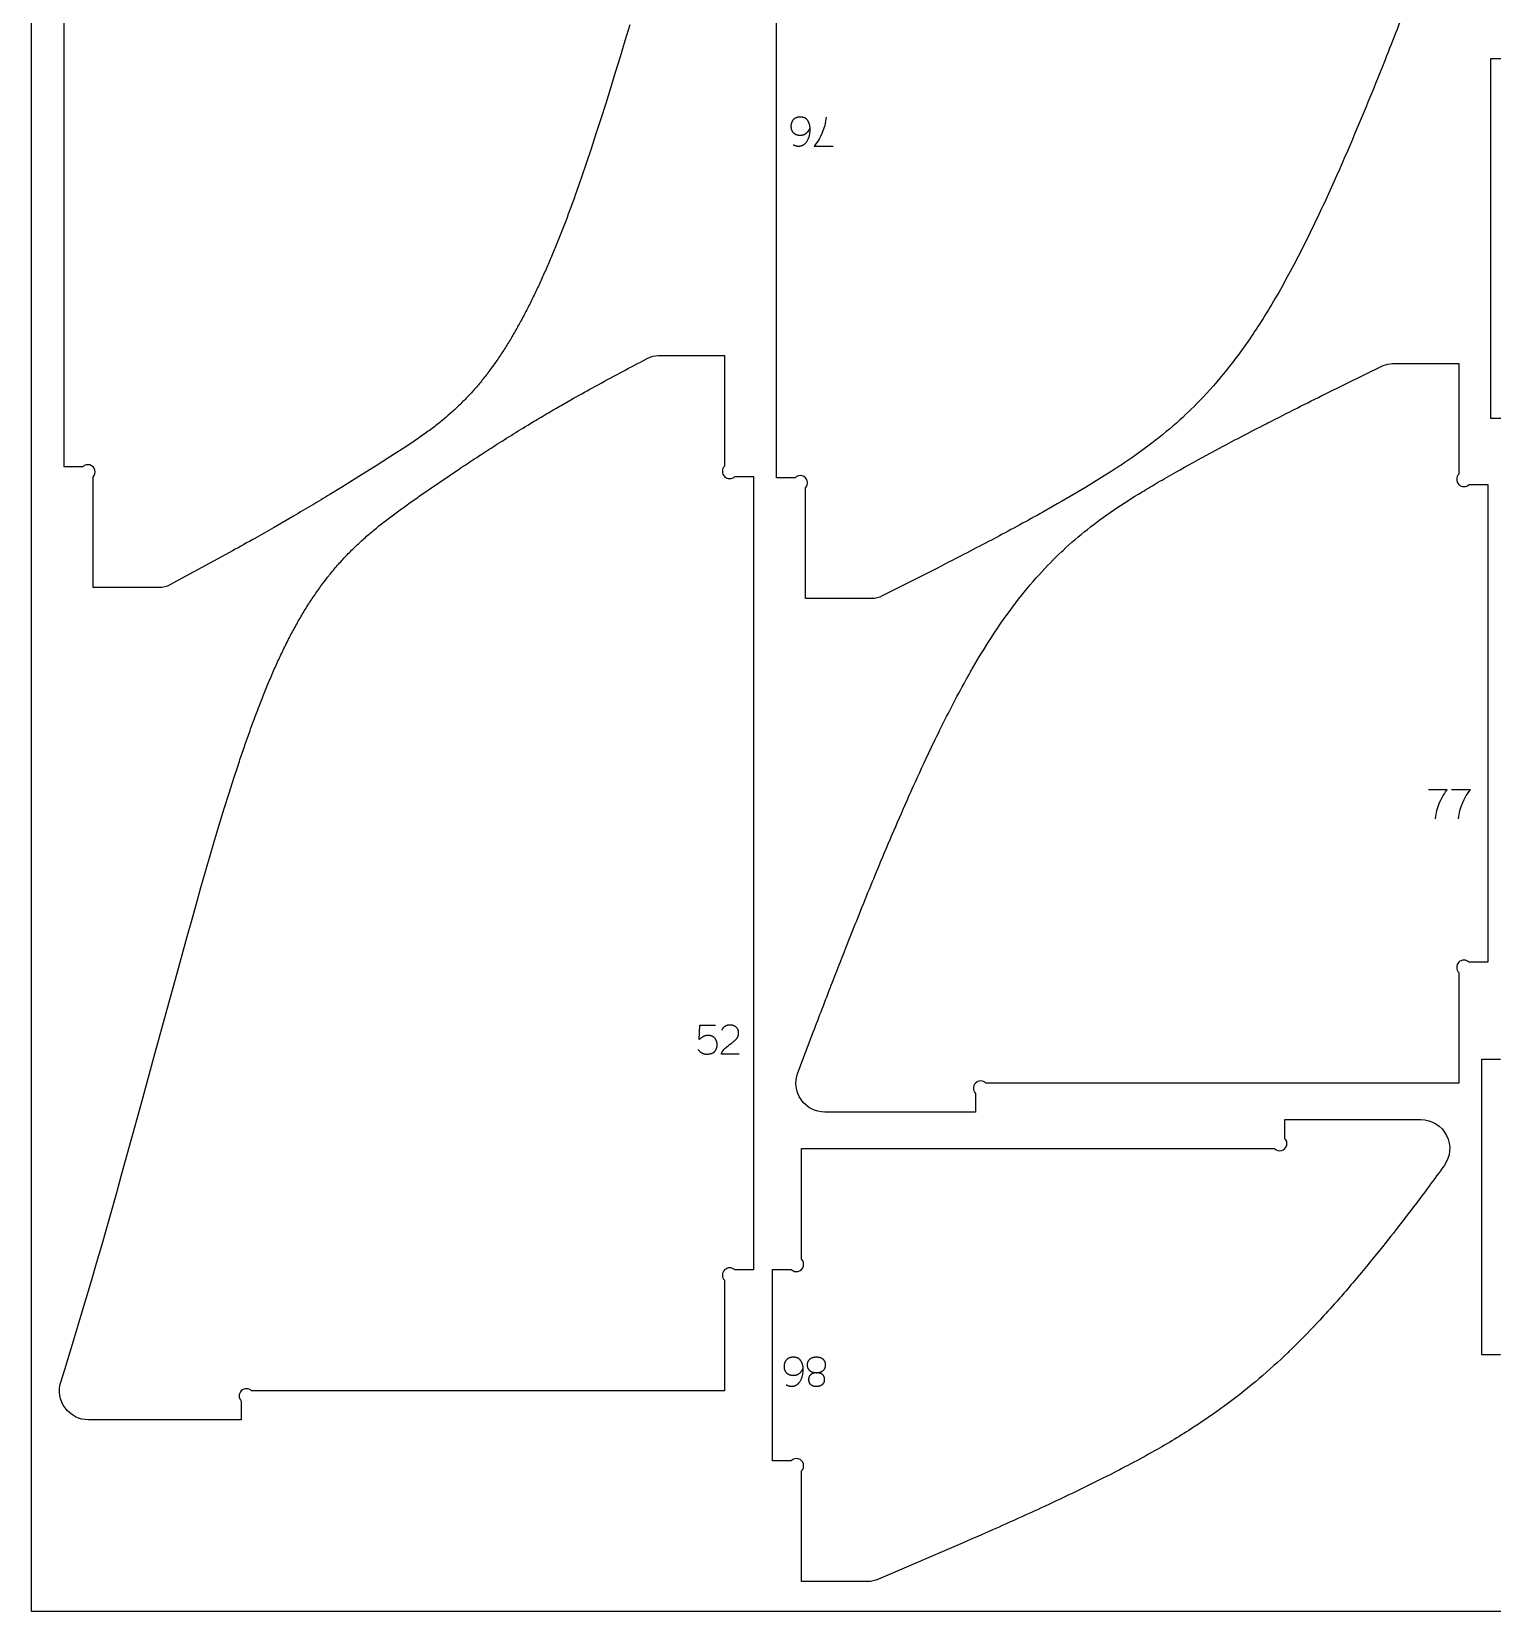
# Model space of a CAD drawing. Header units: millimetres. Extents: x 129 to 4060, y -1224 to 1216.
# Drawn here: x 1484 to 2089, y -1224 to -571 of the extents above; entities that cross this region are included whole.
import ezdxf

# ---------------------------------------------------------------- set-up
doc = ezdxf.new("R2010")
doc.units = ezdxf.units.MM
for name, color, linetype, true_color in [('cnc kesim', 30, 'Continuous', 0xff7300), ('Layer 01', 18, 'Continuous', 0x000000), ('çizim', 5, 'Continuous', 0x0500ff)]:
    doc.layers.add(name, color=color, linetype=linetype, true_color=true_color)

msp = doc.modelspace()

# ---------------------------------------------------------------- linework, layer by layer
at = {"layer": 'cnc kesim'}
for points in [[(1731.96, -567.96), (1729.97, -574.6), (1727.99, -581.17), (1726.01, -587.69), (1724.02, -594.16), (1722.03, -600.55), (1720.03, -606.88), (1718.02, -613.13), (1716, -619.31), (1713.97, -625.4), (1711.92, -631.39), (1711.23, -633.36), (1709.85, -637.28, -0.002457), (1707.75, -643.07, -0.002682), (1705.63, -648.75, -0.002933), (1703.47, -654.32, -0.003211), (1701.28, -659.78, -0.003521), (1699.06, -665.13, -0.003864), (1696.78, -670.36, -0.004242), (1694.46, -675.48, -0.004657), (1692.09, -680.48, -0.005113), (1689.65, -685.36, -0.005616), (1687.15, -690.12, -0.006169), (1684.57, -694.74, -0.006828), (1681.91, -699.24, -0.007598), (1679.16, -703.61, -0.00843), (1676.29, -707.84, -0.009363), (1674.15, -710.82), (1673.31, -711.94, -0.010106), (1670.18, -715.89, -0.010792), (1666.89, -719.71, -0.01126), (1663.43, -723.39, -0.011407), (1659.77, -726.94, -0.011125), (1655.9, -730.37, -0.010329), (1651.8, -733.7, -0.008972), (1647.44, -736.96, -0.00707), (1642.81, -740.21, -0.00605), (1637.88, -743.49), (1634.57, -745.64), (1632.63, -746.88), (1627.03, -750.45), (1621.05, -754.2), (1614.68, -758.15), (1612.46, -759.51), (1607.87, -762.3, -0.001827), (1600.6, -766.66, -0.002896), (1592.83, -771.24), (1584.55, -776.04, -0.001994), (1576.8, -780.45), (1575.74, -781.04, -0.002195), (1566.42, -786.25), (1541.71, -799.69, -0.127341), (1537.25, -800.84), (1509.88, -800.84), (1509.88, -755.08, 1), (1505.64, -750.84), (1497.88, -750.84), (1497.88, -443.51)], [(2054.37, -557.28, -0.002922), (2044.57, -582.39), (2041.42, -590.28, -0.006786), (2028.55, -621.21, -0.001856), (2025.07, -629.17, -0.006873), (2015.98, -648.95, -0.010973), (2006.03, -668.74), (2003.96, -672.57, -0.017877), (1992.56, -691.83, -0.020809), (1981.55, -707.52, -0.022496), (1970.67, -720.5), (1968.95, -722.33, -0.019646), (1959.6, -731.47, -0.021455), (1947.99, -741.1, -0.015711), (1935.29, -750.1, -0.005124), (1929.37, -753.94, -0.005827), (1920.6, -759.36, -0.006462), (1907.26, -767.16), (1902.94, -769.59, -0.005524), (1883.74, -780.03), (1881.66, -781.13, -0.001853), (1871.6, -786.39, -0.001791), (1859.29, -792.72), (1836.47, -804.27, -0.119589), (1832.11, -805.33), (1804.68, -805.33), (1804.68, -759.57, 1), (1800.44, -755.33), (1792.68, -755.33), (1792.68, -538.77)], [(2096.04, -730.87), (2088.28, -730.87), (2088.28, -581.88), (2096.04, -581.88, 1)], [(2092.31, -1118.26), (2084.55, -1118.26), (2084.55, -995.89), (2092.31, -995.89, 1)]]:
    msp.add_lwpolyline(points, format="xyb", dxfattribs=at)
for points in [[(1507.98, -1145.13, -0.238735), (1498.31, -1140.24, -0.238024), (1496.53, -1129.54), (1498.15, -1124.35), (1500.42, -1116.99), (1502.66, -1109.63), (1504.88, -1102.28), (1507.06, -1094.93), (1509.22, -1087.59), (1511.36, -1080.26), (1513.47, -1072.95), (1515.56, -1065.65), (1517.63, -1058.36), (1519.68, -1051.09), (1521.71, -1043.84), (1525.72, -1029.41), (1529.67, -1015.06), (1535.5, -993.74), (1541.25, -972.69), (1545.06, -958.82), (1548.85, -945.11), (1550.85, -937.96), (1552.65, -931.57), (1554.56, -924.87), (1556.47, -918.22), (1558.39, -911.62), (1560.31, -905.09), (1562.25, -898.62), (1564.21, -892.22), (1566.18, -885.89), (1568.18, -879.65), (1569.89, -874.42), (1570.19, -873.5, -0.002386), (1572.24, -867.45, -0.00269), (1574.32, -861.5, -0.003051), (1576.44, -855.64, -0.003477), (1578.61, -849.89, -0.00395), (1580.84, -844.24, -0.004472), (1583.13, -838.69, -0.005048), (1585.5, -833.26, -0.005677), (1587.95, -827.95, -0.006357), (1590.5, -822.77, -0.007079), (1593.14, -817.74, -0.007828), (1595.89, -812.86, -0.008579), (1598.76, -808.14, -0.009295), (1601.75, -803.6, -0.009927), (1604.86, -799.24, -0.010439), (1606.97, -796.49), (1608.11, -795.06, -0.010688), (1611.51, -791.06, -0.010686), (1615.05, -787.24, -0.010354), (1618.74, -783.57, -0.009672), (1622.6, -780.03, -0.008647), (1626.63, -776.59, -0.007324), (1630.85, -773.23, -0.005776), (1635.28, -769.88, -0.004222), (1639.93, -766.51, -0.002869), (1644.85, -763.05), (1661.5, -751.68, -0.002454), (1667.81, -747.5), (1668.67, -746.94, -0.002151), (1674.59, -743.1, -0.002872), (1681.89, -738.47, -0.00441), (1689.8, -733.6), (1692.18, -732.16, -0.002683), (1698.37, -728.48, -0.003828), (1704.32, -725.03), (1707.64, -723.14, -0.003462), (1716.63, -718.12), (1717.57, -717.61, -0.002784), (1728.07, -711.94), (1729.07, -711.4, -0.001074), (1738.95, -706.18), (1739.41, -705.94, -0.124542), (1743.87, -704.81), (1771.24, -704.81), (1771.24, -750.57, 1), (1775.48, -754.81), (1783.24, -754.81), (1783.24, -1083.13), (1775.48, -1083.13, 1), (1771.24, -1087.38), (1771.24, -1133.13), (1575.48, -1133.13, 1), (1571.24, -1137.38), (1571.24, -1145.13)], [(1812.76, -1017.83, -0.524536), (1801.54, -1001.59), (1807.93, -984.76, -0.001296), (1815.38, -965.36, -0.002535), (1821.46, -949.81), (1825.32, -940.08, -0.003731), (1834.74, -916.91), (1835.2, -915.8, -0.006604), (1847.54, -887.06, -0.00509), (1854.71, -871.4, -0.003408), (1859.7, -861.01, -0.012792), (1871.08, -839.13, -0.003456), (1873.74, -834.43, -0.012794), (1881.67, -821.46, -0.019342), (1891.71, -807.17, -0.02102), (1901.5, -795.37, -0.021446), (1910.83, -785.84), (1911.3, -785.4, -0.0207), (1921.41, -776.71, -0.017999), (1932.16, -768.82, -0.012394), (1944.04, -761.19, -0.004056), (1950.41, -757.39, -0.003764), (1957.92, -753.07, -0.005608), (1972.52, -745.01), (1974.77, -743.81, -0.004357), (1995.33, -733.05), (1996.04, -732.69, -0.001771), (2008.17, -726.54, -0.001228), (2019.92, -720.67), (2043.76, -708.94, -0.103915), (2047.67, -708.12), (2075.09, -708.12), (2075.09, -753.87, 1), (2079.34, -758.12), (2087.09, -758.12), (2087.09, -955.83), (2079.34, -955.83, 1), (2075.09, -960.07), (2075.09, -1005.83), (1879.34, -1005.83, 1), (1875.09, -1010.07), (1875.09, -1017.83)], [(1998.84, -1032.93, 1), (2003.08, -1028.69), (2003.08, -1020.93), (2059.32, -1020.93, -0.282127), (2070.03, -1027.5, -0.282704), (2069.02, -1040.01, -0.002348), (2062.79, -1048.46), (2062.13, -1049.35, -0.004762), (2052.86, -1061.6), (2050.98, -1064.03, -0.004089), (2042.98, -1074.19), (2039.71, -1078.24, -0.007889), (2028.28, -1091.87, -0.003679), (2023.47, -1097.35, -0.005569), (2016.65, -1104.81, -0.013811), (2004.75, -1116.91), (2004.43, -1117.22, -0.015159), (1992.48, -1128.05, -0.016502), (1979.51, -1138.39, -0.014174), (1967.35, -1146.91), (1965.34, -1148.23, -0.015397), (1949.16, -1158.01, -0.011546), (1929.5, -1168.47), (1927.77, -1169.34, -0.007106), (1905.66, -1180), (1903.62, -1180.95, -0.003853), (1882.14, -1190.68, -0.001533), (1870, -1196.02), (1834.9, -1211.12, -0.101766), (1830.47, -1212.04), (1803.08, -1212.04), (1803.08, -1166.28, 1), (1798.84, -1162.04), (1791.08, -1162.04), (1791.08, -1082.93), (1798.84, -1082.93, 1), (1803.08, -1078.69), (1803.08, -1032.93)]]:
    msp.add_lwpolyline(points, format="xyb", close=True, dxfattribs=at)
at = {"layer": 'Layer 01'}
msp.add_lwpolyline([(1484.46, 1215.6), (2704.46, 1215.6), (2704.46, -1224.4), (1484.46, -1224.4)], close=True, dxfattribs=at)
at = {"layer": 'çizim'}
for points in [[(1799.61, -617.56), (1799.75, -617.63), (1799.88, -617.7), (1800.02, -617.76), (1800.16, -617.82), (1800.29, -617.87), (1800.43, -617.92), (1800.57, -617.96), (1800.71, -618), (1800.85, -618.03), (1800.99, -618.06), (1801.13, -618.09), (1801.27, -618.11), (1801.41, -618.12), (1801.55, -618.14), (1801.7, -618.14), (1801.84, -618.15), (1801.97, -618.14), (1802.09, -618.14), (1802.22, -618.13), (1802.34, -618.12), (1802.46, -618.1), (1802.58, -618.09), (1802.69, -618.07), (1802.81, -618.04), (1802.92, -618.01), (1803.03, -617.98), (1803.14, -617.95), (1803.25, -617.91), (1803.36, -617.87), (1803.46, -617.83), (1803.57, -617.78), (1803.67, -617.73), (1803.77, -617.68), (1803.87, -617.62), (1803.97, -617.56), (1804.06, -617.5), (1804.16, -617.43), (1804.25, -617.36), (1804.34, -617.29), (1804.43, -617.21), (1804.52, -617.14), (1804.6, -617.05), (1804.68, -616.97), (1804.77, -616.88), (1804.85, -616.79), (1804.93, -616.69), (1805, -616.59), (1805.08, -616.49), (1805.23, -616.28), (1805.36, -616.07), (1805.5, -615.86), (1805.62, -615.65), (1805.73, -615.44), (1805.84, -615.22), (1805.94, -615), (1806.03, -614.78), (1806.12, -614.56), (1806.19, -614.34), (1806.26, -614.11), (1806.32, -613.89), (1806.37, -613.66), (1806.42, -613.43), (1806.46, -613.2), (1806.49, -612.97), (1806.58, -612.25), (1806.59, -612.14), (1806.61, -612.02), (1806.62, -611.89), (1806.63, -611.75), (1806.64, -611.45), (1806.64, -611.12), (1806.64, -610.88), (1806.63, -610.64), (1806.61, -610.4), (1806.58, -610.17), (1806.55, -609.95), (1806.51, -609.72), (1806.48, -609.61), (1806.46, -609.5), (1806.43, -609.39), (1806.4, -609.28), (1806.37, -609.18), (1806.34, -609.07), (1806.3, -608.96), (1806.27, -608.86), (1806.23, -608.75), (1806.19, -608.65), (1806.15, -608.55), (1806.11, -608.45), (1806.06, -608.35), (1806.01, -608.25), (1805.96, -608.15), (1805.91, -608.05), (1805.86, -607.95), (1805.8, -607.85), (1805.75, -607.76), (1805.69, -607.66), (1805.63, -607.57), (1805.57, -607.48), (1805.5, -607.39), (1805.43, -607.31), (1805.4, -607.27), (1805.36, -607.23), (1805.32, -607.19), (1805.29, -607.15), (1805.25, -607.11), (1805.21, -607.07), (1805.17, -607.03), (1805.13, -607), (1805.09, -606.96), (1805.05, -606.93), (1805.01, -606.9), (1804.97, -606.86), (1804.93, -606.83), (1804.89, -606.8), (1804.84, -606.77), (1804.8, -606.74), (1804.75, -606.71), (1804.71, -606.68), (1804.66, -606.65), (1804.62, -606.63), (1804.52, -606.57), (1804.42, -606.52), (1804.32, -606.48), (1804.22, -606.44), (1804.11, -606.4), (1804.01, -606.36), (1803.9, -606.32), (1803.79, -606.29), (1803.67, -606.27), (1803.55, -606.24), (1803.43, -606.22), (1803.31, -606.2), (1803.19, -606.18), (1803.06, -606.17), (1802.93, -606.16), (1802.8, -606.15), (1802.66, -606.15), (1802.53, -606.15), (1802.42, -606.15), (1802.31, -606.15), (1802.2, -606.15), (1802.1, -606.16), (1802, -606.17), (1801.9, -606.18), (1801.8, -606.2), (1801.7, -606.21), (1801.6, -606.23), (1801.5, -606.25), (1801.41, -606.27), (1801.31, -606.29), (1801.22, -606.32), (1801.13, -606.35), (1801.04, -606.37), (1800.96, -606.41), (1800.87, -606.44), (1800.78, -606.48), (1800.7, -606.51), (1800.62, -606.55), (1800.54, -606.6), (1800.46, -606.64), (1800.38, -606.69), (1800.3, -606.73), (1800.23, -606.78), (1800.15, -606.84), (1800.08, -606.89), (1800.01, -606.95), (1799.94, -607), (1799.87, -607.06), (1799.81, -607.13), (1799.74, -607.19), (1799.68, -607.26), (1799.61, -607.32), (1799.55, -607.39), (1799.5, -607.46), (1799.44, -607.53), (1799.39, -607.61), (1799.34, -607.68), (1799.29, -607.76), (1799.24, -607.83), (1799.19, -607.91), (1799.15, -607.99), (1799.11, -608.07), (1799.07, -608.15), (1799.03, -608.23), (1799, -608.32), (1798.96, -608.4), (1798.93, -608.49), (1798.9, -608.58), (1798.87, -608.67), (1798.85, -608.76), (1798.83, -608.85), (1798.8, -608.94), (1798.79, -609.04), (1798.77, -609.14), (1798.75, -609.23), (1798.74, -609.33), (1798.73, -609.43), (1798.72, -609.53), (1798.71, -609.64), (1798.71, -609.74), (1798.7, -609.84), (1798.7, -609.95), (1798.7, -610.06), (1798.71, -610.17), (1798.71, -610.27), (1798.72, -610.38), (1798.73, -610.48), (1798.74, -610.58), (1798.75, -610.68), (1798.77, -610.78), (1798.79, -610.87), (1798.81, -610.97), (1798.83, -611.06), (1798.85, -611.15), (1798.88, -611.24), (1798.91, -611.33), (1798.94, -611.42), (1798.97, -611.5), (1799, -611.59), (1799.04, -611.67), (1799.08, -611.75), (1799.12, -611.83), (1799.16, -611.91), (1799.21, -611.98), (1799.25, -612.06), (1799.3, -612.13), (1799.35, -612.2), (1799.4, -612.27), (1799.46, -612.34), (1799.52, -612.41), (1799.58, -612.47), (1799.64, -612.54), (1799.7, -612.6), (1799.77, -612.66), (1799.83, -612.72), (1799.9, -612.78), (1799.97, -612.83), (1800.04, -612.88), (1800.11, -612.94), (1800.19, -612.99), (1800.26, -613.03), (1800.34, -613.08), (1800.42, -613.12), (1800.49, -613.17), (1800.57, -613.21), (1800.65, -613.24), (1800.74, -613.28), (1800.82, -613.32), (1800.91, -613.35), (1800.99, -613.38), (1801.08, -613.41), (1801.17, -613.44), (1801.26, -613.46), (1801.35, -613.48), (1801.44, -613.51), (1801.54, -613.53), (1801.63, -613.54), (1801.73, -613.56), (1801.82, -613.57), (1801.92, -613.59), (1802.02, -613.6), (1802.12, -613.6), (1802.23, -613.61), (1802.33, -613.62), (1802.44, -613.62), (1802.54, -613.62), (1802.73, -613.62), (1802.92, -613.61), (1803.01, -613.6), (1803.1, -613.59), (1803.18, -613.58), (1803.27, -613.57), (1803.36, -613.56), (1803.44, -613.54), (1803.52, -613.53), (1803.61, -613.51), (1803.69, -613.49), (1803.77, -613.47), (1803.85, -613.45), (1803.93, -613.43), (1804, -613.4), (1804.08, -613.38), (1804.15, -613.35), (1804.23, -613.32), (1804.3, -613.29), (1804.37, -613.25), (1804.44, -613.22), (1804.51, -613.19), (1804.58, -613.15), (1804.64, -613.11), (1804.71, -613.07), (1804.77, -613.03), (1804.84, -612.99), (1804.9, -612.94), (1804.96, -612.9), (1805.02, -612.85), (1805.08, -612.8), (1805.14, -612.75), (1805.2, -612.7), (1805.25, -612.64), (1805.37, -612.53), (1805.48, -612.42), (1805.59, -612.3), (1805.69, -612.17), (1805.8, -612.04), (1805.9, -611.91), (1806, -611.76), (1806.09, -611.62), (1806.19, -611.46), (1806.28, -611.31), (1806.37, -611.14), (1806.46, -610.97), (1806.54, -610.8), (1806.62, -610.62)], [(1760.28, -991.92), (1760.36, -992.04), (1760.44, -992.15), (1760.53, -992.26), (1760.62, -992.37), (1760.71, -992.47), (1760.8, -992.57), (1760.9, -992.66), (1760.99, -992.75), (1761.09, -992.84), (1761.19, -992.92), (1761.29, -993), (1761.4, -993.08), (1761.5, -993.15), (1761.61, -993.22), (1761.72, -993.29), (1761.83, -993.35), (1761.94, -993.41), (1762.06, -993.46), (1762.18, -993.51), (1762.29, -993.56), (1762.41, -993.6), (1762.54, -993.64), (1762.66, -993.67), (1762.79, -993.71), (1762.91, -993.73), (1763.04, -993.76), (1763.17, -993.78), (1763.31, -993.79), (1763.44, -993.81), (1763.58, -993.82), (1763.72, -993.82), (1763.86, -993.82), (1764.02, -993.82), (1764.19, -993.82), (1764.35, -993.81), (1764.51, -993.8), (1764.66, -993.78), (1764.81, -993.76), (1764.96, -993.74), (1765.11, -993.72), (1765.26, -993.69), (1765.4, -993.66), (1765.54, -993.63), (1765.68, -993.59), (1765.81, -993.55), (1765.94, -993.5), (1766.07, -993.45), (1766.2, -993.4), (1766.26, -993.38), (1766.32, -993.35), (1766.38, -993.32), (1766.44, -993.29), (1766.5, -993.25), (1766.56, -993.22), (1766.62, -993.18), (1766.68, -993.14), (1766.73, -993.1), (1766.79, -993.06), (1766.84, -993.01), (1766.9, -992.97), (1766.95, -992.92), (1767, -992.87), (1767.05, -992.82), (1767.1, -992.77), (1767.15, -992.71), (1767.2, -992.66), (1767.25, -992.6), (1767.3, -992.54), (1767.35, -992.48), (1767.39, -992.42), (1767.44, -992.35), (1767.49, -992.29), (1767.53, -992.22), (1767.57, -992.15), (1767.62, -992.08), (1767.66, -992.01), (1767.74, -991.86), (1767.82, -991.7), (1767.86, -991.6), (1767.91, -991.5), (1767.95, -991.4), (1767.98, -991.31), (1768.02, -991.21), (1768.05, -991.11), (1768.08, -991.01), (1768.1, -990.92), (1768.12, -990.82), (1768.14, -990.73), (1768.16, -990.63), (1768.17, -990.53), (1768.18, -990.44), (1768.19, -990.34), (1768.19, -990.25), (1768.2, -990.16), (1768.19, -990.05), (1768.19, -989.94), (1768.19, -989.84), (1768.18, -989.74), (1768.17, -989.63), (1768.16, -989.53), (1768.15, -989.43), (1768.14, -989.33), (1768.12, -989.23), (1768.1, -989.14), (1768.08, -989.04), (1768.06, -988.95), (1768.04, -988.85), (1768.01, -988.76), (1767.98, -988.67), (1767.96, -988.58), (1767.92, -988.49), (1767.89, -988.4), (1767.86, -988.31), (1767.82, -988.23), (1767.78, -988.14), (1767.74, -988.06), (1767.7, -987.97), (1767.66, -987.89), (1767.61, -987.81), (1767.56, -987.73), (1767.51, -987.65), (1767.46, -987.58), (1767.41, -987.5), (1767.35, -987.42), (1767.29, -987.35), (1767.24, -987.28), (1767.17, -987.2), (1767.11, -987.13), (1767.05, -987.07), (1766.98, -987), (1766.91, -986.94), (1766.84, -986.88), (1766.77, -986.82), (1766.7, -986.77), (1766.63, -986.71), (1766.55, -986.66), (1766.47, -986.61), (1766.39, -986.57), (1766.31, -986.52), (1766.23, -986.48), (1766.15, -986.44), (1766.06, -986.4), (1765.97, -986.37), (1765.88, -986.33), (1765.79, -986.3), (1765.7, -986.27), (1765.61, -986.25), (1765.51, -986.22), (1765.41, -986.2), (1765.31, -986.18), (1765.21, -986.17), (1765.11, -986.15), (1765, -986.14), (1764.9, -986.13), (1764.79, -986.12), (1764.68, -986.11), (1764.57, -986.11), (1764.46, -986.11), (1764.32, -986.11), (1764.18, -986.12), (1764.04, -986.13), (1763.91, -986.14), (1763.78, -986.15), (1763.65, -986.17), (1763.52, -986.2), (1763.39, -986.22), (1763.27, -986.25), (1763.14, -986.29), (1763.02, -986.32), (1762.91, -986.37), (1762.79, -986.41), (1762.67, -986.46), (1762.56, -986.51), (1762.45, -986.56), (1762.34, -986.62), (1762.23, -986.68), (1762.13, -986.75), (1762.02, -986.81), (1761.91, -986.88), (1761.8, -986.96), (1761.7, -987.03), (1761.59, -987.11), (1761.48, -987.19), (1761.38, -987.28), (1761.27, -987.36), (1761.17, -987.45), (1760.96, -987.64), (1760.76, -987.84), (1761.05, -981.82), (1767.53, -981.82)], [(1777.23, -993.81), (1769.91, -993.79), (1769.97, -993.61), (1770, -993.52), (1770.03, -993.43), (1770.07, -993.34), (1770.1, -993.25), (1770.14, -993.17), (1770.18, -993.08), (1770.22, -993), (1770.26, -992.92), (1770.3, -992.83), (1770.35, -992.75), (1770.39, -992.67), (1770.44, -992.59), (1770.49, -992.51), (1770.54, -992.44), (1770.59, -992.36), (1770.64, -992.29), (1770.7, -992.21), (1770.75, -992.14), (1770.81, -992.07), (1770.87, -991.99), (1770.93, -991.92), (1770.99, -991.85), (1771.05, -991.78), (1771.11, -991.72), (1771.18, -991.65), (1771.25, -991.58), (1771.32, -991.52), (1771.39, -991.45), (1771.53, -991.33), (1772.72, -990.37), (1773.32, -989.9), (1773.93, -989.45), (1774.23, -989.23), (1774.52, -989), (1774.81, -988.77), (1775.08, -988.54), (1775.35, -988.3), (1775.61, -988.06), (1775.86, -987.81), (1776.1, -987.57), (1776.16, -987.5), (1776.21, -987.44), (1776.27, -987.38), (1776.32, -987.31), (1776.37, -987.24), (1776.42, -987.18), (1776.47, -987.11), (1776.51, -987.04), (1776.55, -986.97), (1776.6, -986.9), (1776.63, -986.83), (1776.67, -986.76), (1776.71, -986.68), (1776.74, -986.61), (1776.77, -986.53), (1776.81, -986.46), (1776.83, -986.38), (1776.86, -986.3), (1776.89, -986.22), (1776.91, -986.14), (1776.93, -986.06), (1776.95, -985.98), (1776.97, -985.9), (1776.98, -985.82), (1777, -985.73), (1777.01, -985.65), (1777.02, -985.56), (1777.03, -985.47), (1777.03, -985.38), (1777.04, -985.3), (1777.04, -985.21), (1777.04, -985.12), (1777.04, -985.02), (1777.04, -984.92), (1777.03, -984.82), (1777.03, -984.72), (1777.02, -984.63), (1777.01, -984.54), (1776.99, -984.45), (1776.98, -984.36), (1776.96, -984.27), (1776.94, -984.18), (1776.92, -984.1), (1776.9, -984.02), (1776.87, -983.93), (1776.85, -983.85), (1776.82, -983.77), (1776.79, -983.7), (1776.76, -983.62), (1776.72, -983.55), (1776.68, -983.47), (1776.65, -983.4), (1776.61, -983.33), (1776.56, -983.26), (1776.52, -983.2), (1776.47, -983.13), (1776.42, -983.07), (1776.37, -983.01), (1776.32, -982.95), (1776.27, -982.89), (1776.21, -982.83), (1776.15, -982.77), (1776.09, -982.72), (1776.03, -982.66), (1775.97, -982.61), (1775.9, -982.56), (1775.84, -982.51), (1775.77, -982.47), (1775.7, -982.42), (1775.63, -982.38), (1775.56, -982.34), (1775.49, -982.3), (1775.42, -982.26), (1775.35, -982.22), (1775.27, -982.19), (1775.2, -982.15), (1775.12, -982.12), (1775.04, -982.09), (1774.96, -982.06), (1774.89, -982.03), (1774.8, -982.01), (1774.72, -981.98), (1774.64, -981.96), (1774.56, -981.94), (1774.47, -981.92), (1774.39, -981.91), (1774.3, -981.89), (1774.21, -981.88), (1774.12, -981.86), (1774.04, -981.85), (1773.94, -981.84), (1773.85, -981.84), (1773.76, -981.83), (1773.67, -981.83), (1773.48, -981.82), (1773.33, -981.83), (1773.18, -981.83), (1773.04, -981.84), (1772.9, -981.86), (1772.77, -981.87), (1772.63, -981.9), (1772.5, -981.92), (1772.38, -981.95), (1772.25, -981.99), (1772.19, -982), (1772.13, -982.02), (1772.07, -982.04), (1772.01, -982.07), (1771.95, -982.09), (1771.89, -982.11), (1771.83, -982.14), (1771.77, -982.16), (1771.72, -982.19), (1771.66, -982.21), (1771.61, -982.24), (1771.55, -982.27), (1771.5, -982.3), (1771.44, -982.33), (1771.39, -982.37), (1771.34, -982.4), (1771.29, -982.43), (1771.24, -982.47), (1771.19, -982.51), (1771.14, -982.54), (1771.09, -982.58), (1771.04, -982.62), (1770.99, -982.66), (1770.95, -982.7), (1770.9, -982.74), (1770.85, -982.79), (1770.81, -982.83), (1770.77, -982.88), (1770.72, -982.92), (1770.68, -982.97), (1770.64, -983.02), (1770.59, -983.07), (1770.51, -983.17), (1770.43, -983.28), (1770.36, -983.39), (1770.29, -983.5), (1770.21, -983.62), (1770.15, -983.74), (1770.08, -983.86)], [(1796.76, -1130.65), (1796.9, -1130.72), (1797.03, -1130.79), (1797.17, -1130.85), (1797.31, -1130.91), (1797.44, -1130.96), (1797.58, -1131.01), (1797.72, -1131.05), (1797.86, -1131.09), (1798, -1131.13), (1798.14, -1131.15), (1798.28, -1131.18), (1798.42, -1131.2), (1798.56, -1131.22), (1798.71, -1131.23), (1798.85, -1131.23), (1798.99, -1131.24), (1799.12, -1131.24), (1799.24, -1131.23), (1799.37, -1131.22), (1799.49, -1131.21), (1799.61, -1131.2), (1799.73, -1131.18), (1799.84, -1131.16), (1799.96, -1131.13), (1800.07, -1131.11), (1800.18, -1131.08), (1800.3, -1131.04), (1800.4, -1131), (1800.51, -1130.96), (1800.62, -1130.92), (1800.72, -1130.87), (1800.82, -1130.82), (1800.92, -1130.77), (1801.02, -1130.71), (1801.12, -1130.65), (1801.21, -1130.59), (1801.31, -1130.52), (1801.4, -1130.45), (1801.49, -1130.38), (1801.58, -1130.31), (1801.67, -1130.23), (1801.75, -1130.14), (1801.84, -1130.06), (1801.92, -1129.97), (1802, -1129.88), (1802.08, -1129.78), (1802.16, -1129.68), (1802.23, -1129.58), (1802.38, -1129.37), (1802.52, -1129.17), (1802.65, -1128.95), (1802.77, -1128.74), (1802.88, -1128.53), (1802.99, -1128.31), (1803.09, -1128.09), (1803.18, -1127.87), (1803.27, -1127.65), (1803.34, -1127.43), (1803.41, -1127.21), (1803.47, -1126.98), (1803.53, -1126.75), (1803.57, -1126.52), (1803.61, -1126.29), (1803.64, -1126.06), (1803.73, -1125.34), (1803.75, -1125.23), (1803.76, -1125.11), (1803.77, -1124.98), (1803.78, -1124.84), (1803.79, -1124.54), (1803.79, -1124.21), (1803.79, -1123.97), (1803.78, -1123.73), (1803.76, -1123.5), (1803.73, -1123.27), (1803.7, -1123.04), (1803.66, -1122.81), (1803.63, -1122.7), (1803.61, -1122.59), (1803.58, -1122.48), (1803.55, -1122.38), (1803.52, -1122.27), (1803.49, -1122.16), (1803.46, -1122.06), (1803.42, -1121.95), (1803.38, -1121.85), (1803.34, -1121.74), (1803.3, -1121.64), (1803.26, -1121.54), (1803.21, -1121.44), (1803.16, -1121.34), (1803.11, -1121.24), (1803.06, -1121.14), (1803.01, -1121.04), (1802.96, -1120.95), (1802.9, -1120.85), (1802.84, -1120.75), (1802.78, -1120.66), (1802.72, -1120.57), (1802.65, -1120.48), (1802.58, -1120.4), (1802.55, -1120.36), (1802.51, -1120.32), (1802.48, -1120.28), (1802.44, -1120.24), (1802.4, -1120.2), (1802.36, -1120.16), (1802.33, -1120.13), (1802.29, -1120.09), (1802.25, -1120.05), (1802.21, -1120.02), (1802.16, -1119.99), (1802.12, -1119.95), (1802.08, -1119.92), (1802.04, -1119.89), (1801.99, -1119.86), (1801.95, -1119.83), (1801.9, -1119.8), (1801.86, -1119.77), (1801.81, -1119.74), (1801.77, -1119.72), (1801.67, -1119.66), (1801.57, -1119.62), (1801.47, -1119.57), (1801.37, -1119.53), (1801.27, -1119.49), (1801.16, -1119.45), (1801.05, -1119.42), (1800.94, -1119.38), (1800.82, -1119.36), (1800.7, -1119.33), (1800.58, -1119.31), (1800.46, -1119.29), (1800.34, -1119.27), (1800.21, -1119.26), (1800.08, -1119.25), (1799.95, -1119.24), (1799.81, -1119.24), (1799.68, -1119.24), (1799.57, -1119.24), (1799.46, -1119.24), (1799.36, -1119.25), (1799.25, -1119.25), (1799.15, -1119.26), (1799.05, -1119.27), (1798.95, -1119.29), (1798.85, -1119.3), (1798.75, -1119.32), (1798.65, -1119.34), (1798.56, -1119.36), (1798.47, -1119.38), (1798.37, -1119.41), (1798.28, -1119.44), (1798.19, -1119.47), (1798.11, -1119.5), (1798.02, -1119.53), (1797.94, -1119.57), (1797.85, -1119.61), (1797.77, -1119.65), (1797.69, -1119.69), (1797.61, -1119.73), (1797.53, -1119.78), (1797.45, -1119.82), (1797.38, -1119.87), (1797.31, -1119.93), (1797.23, -1119.98), (1797.16, -1120.04), (1797.09, -1120.1), (1797.02, -1120.16), (1796.96, -1120.22), (1796.89, -1120.28), (1796.83, -1120.35), (1796.77, -1120.42), (1796.71, -1120.48), (1796.65, -1120.55), (1796.59, -1120.63), (1796.54, -1120.7), (1796.49, -1120.77), (1796.44, -1120.85), (1796.39, -1120.92), (1796.34, -1121), (1796.3, -1121.08), (1796.26, -1121.16), (1796.22, -1121.24), (1796.18, -1121.33), (1796.15, -1121.41), (1796.11, -1121.5), (1796.08, -1121.58), (1796.05, -1121.67), (1796.03, -1121.76), (1796, -1121.85), (1795.98, -1121.94), (1795.96, -1122.04), (1795.94, -1122.13), (1795.92, -1122.23), (1795.9, -1122.32), (1795.89, -1122.42), (1795.88, -1122.52), (1795.87, -1122.62), (1795.86, -1122.73), (1795.86, -1122.83), (1795.86, -1122.94), (1795.85, -1123.04), (1795.86, -1123.15), (1795.86, -1123.26), (1795.86, -1123.36), (1795.87, -1123.47), (1795.88, -1123.57), (1795.89, -1123.67), (1795.91, -1123.77), (1795.92, -1123.87), (1795.94, -1123.96), (1795.96, -1124.06), (1795.98, -1124.15), (1796, -1124.24), (1796.03, -1124.33), (1796.06, -1124.42), (1796.09, -1124.51), (1796.12, -1124.59), (1796.15, -1124.68), (1796.19, -1124.76), (1796.23, -1124.84), (1796.27, -1124.92), (1796.31, -1125), (1796.36, -1125.07), (1796.4, -1125.15), (1796.45, -1125.22), (1796.5, -1125.29), (1796.56, -1125.36), (1796.61, -1125.43), (1796.67, -1125.5), (1796.73, -1125.56), (1796.79, -1125.63), (1796.85, -1125.69), (1796.92, -1125.75), (1796.98, -1125.81), (1797.05, -1125.87), (1797.12, -1125.92), (1797.19, -1125.98), (1797.27, -1126.03), (1797.34, -1126.08), (1797.41, -1126.13), (1797.49, -1126.17), (1797.57, -1126.22), (1797.65, -1126.26), (1797.73, -1126.3), (1797.81, -1126.34), (1797.89, -1126.37), (1797.97, -1126.41), (1798.06, -1126.44), (1798.14, -1126.47), (1798.23, -1126.5), (1798.32, -1126.53), (1798.41, -1126.55), (1798.5, -1126.58), (1798.59, -1126.6), (1798.69, -1126.62), (1798.78, -1126.64), (1798.88, -1126.65), (1798.98, -1126.67), (1799.07, -1126.68), (1799.17, -1126.69), (1799.28, -1126.7), (1799.38, -1126.7), (1799.48, -1126.71), (1799.59, -1126.71), (1799.69, -1126.71), (1799.88, -1126.71), (1800.07, -1126.7), (1800.16, -1126.69), (1800.25, -1126.68), (1800.33, -1126.67), (1800.42, -1126.66), (1800.51, -1126.65), (1800.59, -1126.64), (1800.68, -1126.62), (1800.76, -1126.6), (1800.84, -1126.58), (1800.92, -1126.56), (1801, -1126.54), (1801.08, -1126.52), (1801.15, -1126.49), (1801.23, -1126.47), (1801.3, -1126.44), (1801.38, -1126.41), (1801.45, -1126.38), (1801.52, -1126.35), (1801.59, -1126.31), (1801.66, -1126.28), (1801.73, -1126.24), (1801.79, -1126.2), (1801.86, -1126.16), (1801.92, -1126.12), (1801.99, -1126.08), (1802.05, -1126.03), (1802.11, -1125.99), (1802.17, -1125.94), (1802.23, -1125.89), (1802.29, -1125.84), (1802.35, -1125.79), (1802.4, -1125.74), (1802.52, -1125.63), (1802.63, -1125.51), (1802.74, -1125.39), (1802.84, -1125.26), (1802.95, -1125.13), (1803.05, -1125), (1803.15, -1124.85), (1803.24, -1124.71), (1803.34, -1124.55), (1803.43, -1124.4), (1803.52, -1124.23), (1803.61, -1124.06), (1803.69, -1123.89), (1803.77, -1123.71)]]:
    msp.add_lwpolyline(points, dxfattribs=at)
for points in [[(1813.29, -606.15, -0.024846), (1812.67, -609.61), (1812.18, -611.2), (1811.54, -612.87), (1810.93, -614.17, -0.047754), (1809.06, -617.22), (1808.35, -618.15), (1816.19, -618.15)], [(2065.4, -896.44, -0.024846), (2066.01, -892.98), (2066.51, -891.39), (2067.14, -889.72), (2067.76, -888.42, -0.047754), (2069.63, -885.37), (2070.33, -884.44), (2062.5, -884.44)], [(2074.94, -896.44, -0.024846), (2075.56, -892.98), (2076.06, -891.39), (2076.69, -889.72), (2077.31, -888.42, -0.047754), (2079.18, -885.37), (2079.88, -884.44), (2072.05, -884.44)]]:
    msp.add_lwpolyline(points, format="xyb", dxfattribs=at)
for points in [[(1809.24, -1125.63), (1807.51, -1125.63), (1806.46, -1124.75), (1805.4, -1123.87), (1805.4, -1122.43), (1805.4, -1120.97), (1806.46, -1120.1), (1807.51, -1119.24), (1809.24, -1119.24), (1810.96, -1119.24), (1812.01, -1120.1), (1813.07, -1120.97), (1813.07, -1122.43), (1813.07, -1123.87), (1812.01, -1124.75), (1810.96, -1125.63), (1809.24, -1125.63)], [(1809.19, -1131.24), (1807.85, -1131.24), (1806.93, -1130.57), (1806, -1129.9), (1806, -1128.53), (1806, -1127.07), (1807.03, -1126.37), (1808.06, -1125.67), (1809.35, -1125.67), (1810.58, -1125.67), (1811.62, -1126.32), (1812.65, -1126.97), (1812.65, -1128.43), (1812.65, -1129.88), (1811.6, -1130.56), (1810.55, -1131.24), (1809.19, -1131.24)]]:
    msp.add_open_spline(points, degree=2, knots=[0, 0, 0, 1, 1, 2, 2, 3, 3, 4, 4, 5, 5, 6, 6, 7, 7, 8, 8, 8], dxfattribs=at)

doc.saveas('drawing.dxf')
